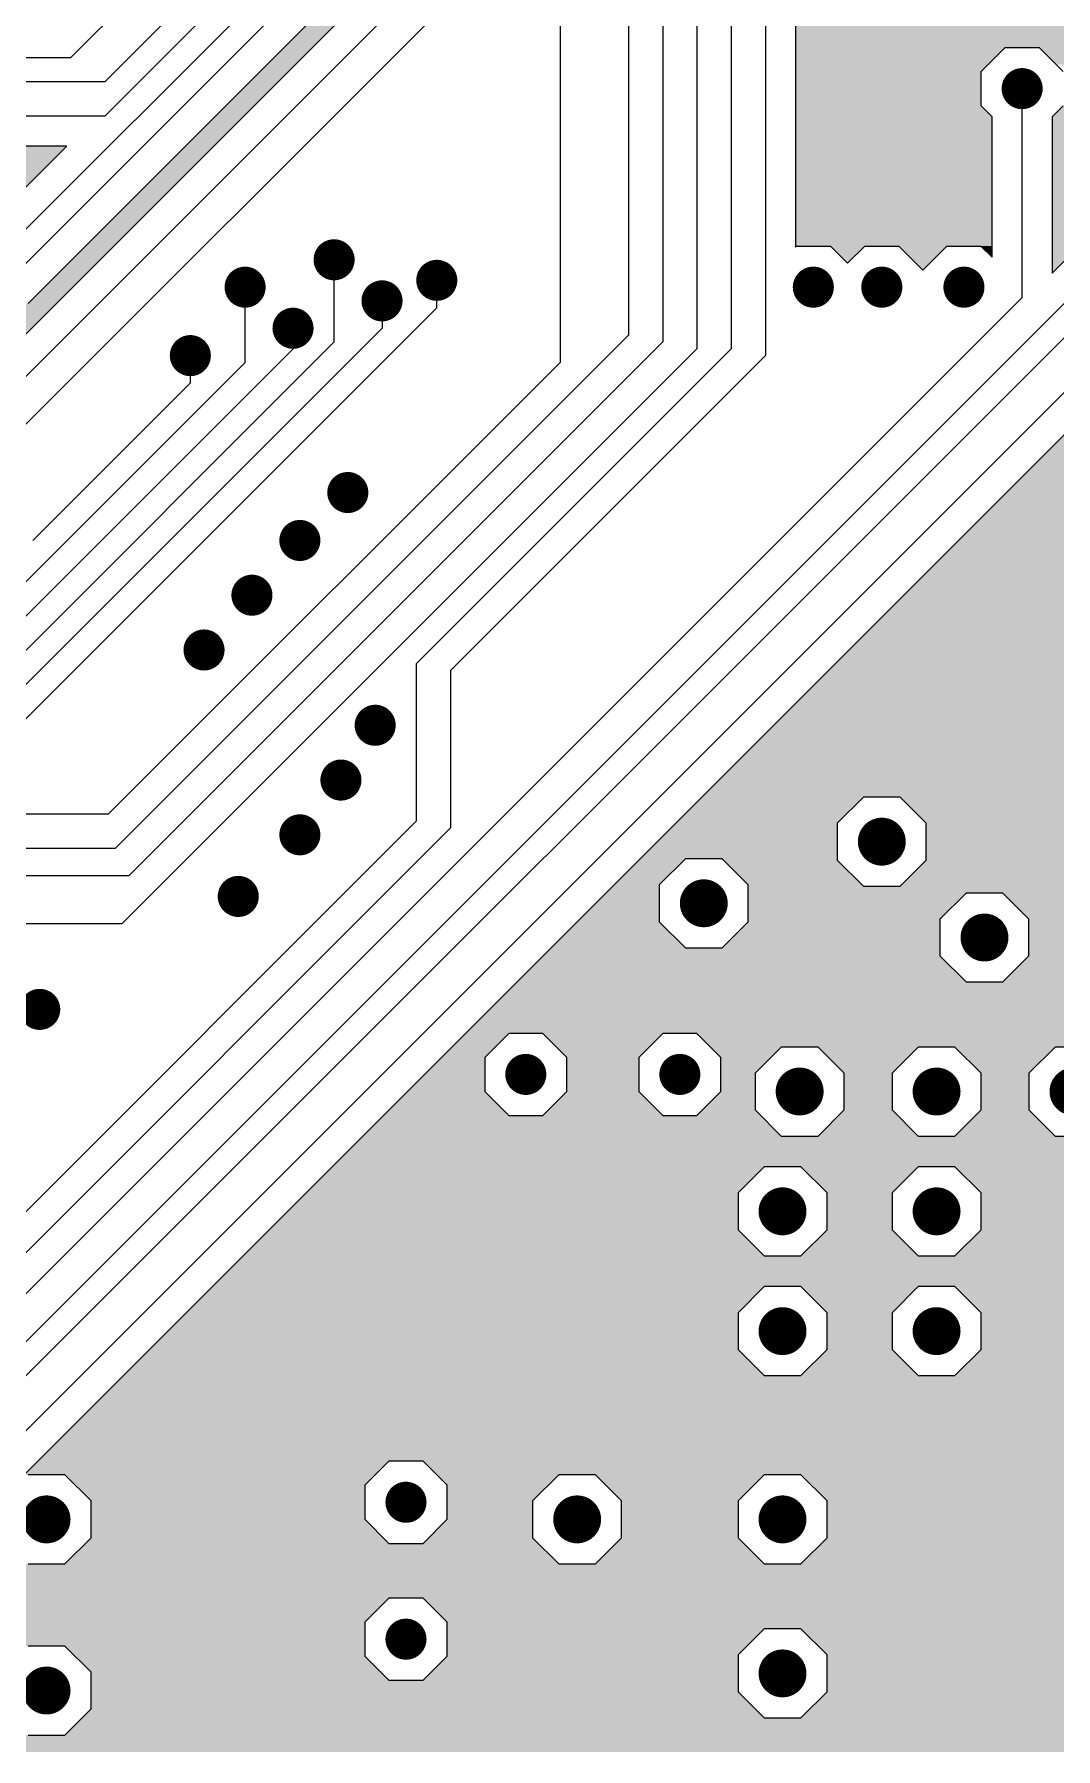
# Model space of a CAD drawing. Extents: x 295 to 953, y 10 to 290.
# Drawn here: x 641.1 to 671, y 106.3 to 156.4 of the extents above; entities that cross this region are included whole.
import ezdxf

# ---------------------------------------------------------------- set-up
doc = ezdxf.new("R2010")
doc.units = 0
doc.header["$LTSCALE"] = 5
doc.header["$MEASUREMENT"] = 0
doc.layers.get('0').update_dxf_attribs({"linetype": 'CONTINUOUS', "lineweight": 25})
doc.layers.add('18_VCC_GBR', color=5, linetype='CONTINUOUS')

msp = doc.modelspace()

# ---------------------------------------------------------------- linework, layer by layer
for points, const_width in [([(669.678, 154.8, 1), (670.278, 154.8, 1)], 0.6), ([(649.578, 149.8, 1), (650.178, 149.8, 1)], 0.6), ([(652.578, 149.2, 1), (653.178, 149.2, 1)], 0.6), ([(646.978, 149, 1), (647.578, 149, 1)], 0.6), ([(663.578, 149, 1), (664.178, 149, 1)], 0.6), ([(665.578, 149, 1), (666.178, 149, 1)], 0.6), ([(667.978, 149, 1), (668.578, 149, 1)], 0.6), ([(650.978, 148.6, 1), (651.578, 148.6, 1)], 0.6), ([(648.378, 147.8, 1), (648.978, 147.8, 1)], 0.6), ([(645.378, 147, 1), (645.978, 147, 1)], 0.6), ([(649.978, 143, 1), (650.578, 143, 1)], 0.6), ([(648.578, 141.6, 1), (649.178, 141.6, 1)], 0.6), ([(647.178, 140, 1), (647.778, 140, 1)], 0.6), ([(645.778, 138.4, 1), (646.378, 138.4, 1)], 0.6), ([(650.778, 136.2, 1), (651.378, 136.2, 1)], 0.6), ([(649.778, 134.6, 1), (650.378, 134.6, 1)], 0.6), ([(648.578, 133, 1), (649.178, 133, 1)], 0.6), ([(665.528, 132.8, 1), (666.228, 132.8, 1)], 0.7), ([(646.778, 131.2, 1), (647.378, 131.2, 1)], 0.6), ([(660.328, 131, 1), (661.028, 131, 1)], 0.7), ([(668.528, 130, 1), (669.228, 130, 1)], 0.7), ([(640.978, 127.9, 1), (641.578, 127.9, 1)], 0.6), ([(655.178, 126, 1), (655.778, 126, 1)], 0.6), ([(659.678, 126, 1), (660.278, 126, 1)], 0.6), ([(663.128, 125.5, 1), (663.828, 125.5, 1)], 0.7), ([(667.128, 125.5, 1), (667.828, 125.5, 1)], 0.7), ([(671.128, 125.5, 1), (671.828, 125.5, 1)], 0.7), ([(662.628, 122, 1), (663.328, 122, 1)], 0.7), ([(667.128, 122, 1), (667.828, 122, 1)], 0.7), ([(662.628, 118.5, 1), (663.328, 118.5, 1)], 0.7), ([(667.128, 118.5, 1), (667.828, 118.5, 1)], 0.7), ([(641.128, 113, 1), (641.828, 113, 1)], 0.7), ([(651.678, 113.5, 1), (652.278, 113.5, 1)], 0.6), ([(656.628, 113, 1), (657.328, 113, 1)], 0.7), ([(662.628, 113, 1), (663.328, 113, 1)], 0.7), ([(651.678, 109.5, 1), (652.278, 109.5, 1)], 0.6), ([(662.628, 108.5, 1), (663.328, 108.5, 1)], 0.7), ([(641.128, 108, 1), (641.828, 108, 1)], 0.7)]:
    msp.add_lwpolyline(points, format="xyb", close=True, dxfattribs=dict(const_width=const_width))
at = {"layer": '18_VCC_GBR', "color": 7}
for p, q in [((658.478, 172), (658.478, 147.6)), ((660.478, 172), (660.478, 147.2)), ((659.478, 170.9), (659.478, 147.4)), ((661.478, 171), (661.478, 147.2)), ((662.478, 170), (662.478, 147)), ((663.354, 169.638), (663.354, 150.172)), ((656.478, 168), (656.478, 146.8)), ((639.916, 146.676), (652.602, 159.362)), ((640.278, 145.8), (653.478, 159)), ((640.478, 150.3), (648.978, 158.8)), ((640.578, 149.4), (649.978, 158.8)), ((640.278, 144.4), (654.478, 158.6)), ((650.854, 158.438), (640.94, 148.524)), ((643.178, 154), (647.778, 158.6)), ((643.178, 155), (646.478, 158.3)), ((643.978, 157.5), (642.178, 155.7)), ((668.778, 155.298), (669.48, 156)), ((669.48, 156), (670.476, 156)), ((670.476, 156), (671.178, 155.298)), ((642.178, 155.7), (633.378, 155.7)), ((668.778, 154.302), (668.778, 155.298)), ((670.854, 149.412), (676.916, 155.476)), ((643.178, 155), (632.678, 155)), ((669.978, 148.7), (669.978, 154.8)), ((677.278, 154.6), (633.278, 110.6)), ((669.102, 153.978), (668.778, 154.302)), ((671.178, 154.302), (670.854, 153.978)), ((643.178, 154), (632.278, 154)), ((669.102, 149.872), (669.102, 153.978)), ((670.854, 153.978), (670.854, 149.412)), ((642.066, 153.124), (631.916, 153.124)), ((676.878, 153.2), (633.278, 109.6)), ((640.116, 151.176), (642.066, 153.124)), ((677.278, 152), (633.278, 108)), ((677.64, 151.124), (633.64, 107.124)), ((649.878, 147.4), (649.878, 149.8)), ((663.354, 150.172), (663.38, 150.2)), ((663.38, 150.2), (664.376, 150.2)), ((664.376, 150.2), (664.878, 149.698)), ((664.878, 149.698), (665.38, 150.2)), ((665.38, 150.2), (666.376, 150.2)), ((666.376, 150.2), (667.078, 149.498)), ((667.078, 149.498), (667.78, 150.2)), ((667.78, 150.2), (668.776, 150.2)), ((668.776, 150.2), (669.102, 149.872)), ((647.278, 146.8), (647.278, 149)), ((652.878, 148.4), (652.878, 149.2)), ((652.878, 148.4), (632.378, 127.9)), ((669.978, 148.7), (632.878, 111.6)), ((651.278, 148.6), (651.278, 147.8)), ((632.178, 128.7), (651.278, 147.8)), ((648.678, 147.8), (648.678, 147.2)), ((649.878, 147.4), (631.878, 129.4)), ((643.478, 132.6), (658.478, 147.6)), ((643.878, 131.8), (659.478, 147.4)), ((635.478, 134), (648.678, 147.2)), ((647.278, 146.8), (639.478, 139)), ((643.278, 133.6), (656.478, 146.8)), ((643.678, 130.4), (660.478, 147.2)), ((645.678, 147), (645.678, 146.2)), ((652.278, 138), (661.478, 147.2)), ((653.278, 137.8), (662.478, 147)), ((641.078, 141.6), (645.678, 146.2)), ((652.278, 138), (652.278, 133.4)), ((653.278, 137.8), (653.278, 133.2)), ((665.34, 134.1), (664.578, 133.338)), ((666.416, 134.1), (665.34, 134.1)), ((667.178, 133.338), (666.416, 134.1)), ((638.878, 120), (652.278, 133.4)), ((643.278, 133.6), (639.278, 133.6)), ((664.578, 133.338), (664.578, 132.262)), ((667.178, 132.262), (667.178, 133.338)), ((639.278, 119.2), (653.278, 133.2)), ((643.478, 132.6), (639.678, 132.6)), ((660.14, 132.3), (659.378, 131.538)), ((661.216, 132.3), (660.14, 132.3)), ((661.978, 131.538), (661.216, 132.3)), ((664.578, 132.262), (665.34, 131.5)), ((666.416, 131.5), (667.178, 132.262)), ((643.878, 131.8), (640.078, 131.8)), ((659.378, 131.538), (659.378, 130.462)), ((661.978, 130.462), (661.978, 131.538)), ((665.34, 131.5), (666.416, 131.5)), ((668.34, 131.3), (667.578, 130.538)), ((669.416, 131.3), (668.34, 131.3)), ((670.178, 130.538), (669.416, 131.3)), ((643.678, 130.4), (640.278, 130.4)), ((659.378, 130.462), (660.14, 129.7)), ((661.216, 129.7), (661.978, 130.462)), ((667.578, 130.538), (667.578, 129.462)), ((670.178, 129.462), (670.178, 130.538)), ((660.14, 129.7), (661.216, 129.7)), ((667.578, 129.462), (668.34, 128.7)), ((669.416, 128.7), (670.178, 129.462)), ((668.34, 128.7), (669.416, 128.7)), ((637.678, 128), (641.278, 128)), ((641.278, 128), (641.278, 127.9)), ((654.98, 127.2), (654.278, 126.498)), ((655.976, 127.2), (654.98, 127.2)), ((656.678, 126.498), (655.976, 127.2)), ((659.48, 127.2), (658.778, 126.498)), ((660.476, 127.2), (659.48, 127.2)), ((661.178, 126.498), (660.476, 127.2)), ((662.94, 126.8), (662.178, 126.038)), ((664.016, 126.8), (662.94, 126.8)), ((664.778, 126.038), (664.016, 126.8)), ((666.94, 126.8), (666.178, 126.038)), ((668.016, 126.8), (666.94, 126.8)), ((668.778, 126.038), (668.016, 126.8)), ((670.94, 126.8), (670.178, 126.038)), ((672.016, 126.8), (670.94, 126.8)), ((654.278, 126.498), (654.278, 125.502)), ((656.678, 125.502), (656.678, 126.498)), ((658.778, 126.498), (658.778, 125.502)), ((661.178, 125.502), (661.178, 126.498)), ((662.178, 126.038), (662.178, 124.962)), ((664.778, 124.962), (664.778, 126.038)), ((666.178, 126.038), (666.178, 124.962)), ((668.778, 124.962), (668.778, 126.038)), ((670.178, 126.038), (670.178, 124.962)), ((654.278, 125.502), (654.98, 124.8)), ((655.976, 124.8), (656.678, 125.502)), ((658.778, 125.502), (659.48, 124.8)), ((660.476, 124.8), (661.178, 125.502)), ((654.98, 124.8), (655.976, 124.8)), ((659.48, 124.8), (660.476, 124.8)), ((662.178, 124.962), (662.94, 124.2)), ((664.016, 124.2), (664.778, 124.962)), ((666.178, 124.962), (666.94, 124.2)), ((668.016, 124.2), (668.778, 124.962)), ((670.178, 124.962), (670.94, 124.2)), ((662.94, 124.2), (664.016, 124.2)), ((666.94, 124.2), (668.016, 124.2)), ((670.94, 124.2), (672.016, 124.2)), ((662.44, 123.3), (661.678, 122.538)), ((663.516, 123.3), (662.44, 123.3)), ((664.278, 122.538), (663.516, 123.3)), ((666.94, 123.3), (666.178, 122.538)), ((668.016, 123.3), (666.94, 123.3)), ((668.778, 122.538), (668.016, 123.3)), ((661.678, 122.538), (661.678, 121.462)), ((664.278, 121.462), (664.278, 122.538)), ((666.178, 122.538), (666.178, 121.462)), ((668.778, 121.462), (668.778, 122.538)), ((661.678, 121.462), (662.44, 120.7)), ((663.516, 120.7), (664.278, 121.462)), ((666.178, 121.462), (666.94, 120.7)), ((668.016, 120.7), (668.778, 121.462)), ((662.44, 120.7), (663.516, 120.7)), ((666.94, 120.7), (668.016, 120.7)), ((662.44, 119.8), (661.678, 119.038)), ((663.516, 119.8), (662.44, 119.8)), ((664.278, 119.038), (663.516, 119.8)), ((666.94, 119.8), (666.178, 119.038)), ((668.016, 119.8), (666.94, 119.8)), ((668.778, 119.038), (668.016, 119.8)), ((661.678, 119.038), (661.678, 117.962)), ((664.278, 117.962), (664.278, 119.038)), ((666.178, 119.038), (666.178, 117.962)), ((668.778, 117.962), (668.778, 119.038)), ((661.678, 117.962), (662.44, 117.2)), ((663.516, 117.2), (664.278, 117.962)), ((666.178, 117.962), (666.94, 117.2)), ((668.016, 117.2), (668.778, 117.962)), ((662.44, 117.2), (663.516, 117.2)), ((666.94, 117.2), (668.016, 117.2)), ((642.016, 114.3), (640.94, 114.3)), ((642.778, 113.538), (642.016, 114.3)), ((651.48, 114.7), (650.778, 113.998)), ((652.476, 114.7), (651.48, 114.7)), ((653.178, 113.998), (652.476, 114.7)), ((656.44, 114.3), (655.678, 113.538)), ((657.516, 114.3), (656.44, 114.3)), ((658.278, 113.538), (657.516, 114.3)), ((662.44, 114.3), (661.678, 113.538)), ((663.516, 114.3), (662.44, 114.3)), ((664.278, 113.538), (663.516, 114.3)), ((650.778, 113.998), (650.778, 113.002)), ((653.178, 113.002), (653.178, 113.998)), ((642.778, 112.462), (642.778, 113.538)), ((655.678, 113.538), (655.678, 112.462)), ((658.278, 112.462), (658.278, 113.538)), ((661.678, 113.538), (661.678, 112.462)), ((664.278, 112.462), (664.278, 113.538)), ((650.778, 113.002), (651.48, 112.3)), ((652.476, 112.3), (653.178, 113.002)), ((642.016, 111.7), (642.778, 112.462)), ((651.48, 112.3), (652.476, 112.3)), ((655.678, 112.462), (656.44, 111.7)), ((657.516, 111.7), (658.278, 112.462)), ((661.678, 112.462), (662.44, 111.7)), ((663.516, 111.7), (664.278, 112.462)), ((640.94, 111.7), (642.016, 111.7)), ((656.44, 111.7), (657.516, 111.7)), ((662.44, 111.7), (663.516, 111.7)), ((651.48, 110.7), (650.778, 109.998)), ((652.476, 110.7), (651.48, 110.7)), ((653.178, 109.998), (652.476, 110.7)), ((650.778, 109.998), (650.778, 109.002)), ((653.178, 109.002), (653.178, 109.998)), ((662.44, 109.8), (661.678, 109.038)), ((663.516, 109.8), (662.44, 109.8)), ((664.278, 109.038), (663.516, 109.8)), ((642.016, 109.3), (640.94, 109.3)), ((642.778, 108.538), (642.016, 109.3)), ((650.778, 109.002), (651.48, 108.3)), ((652.476, 108.3), (653.178, 109.002)), ((661.678, 109.038), (661.678, 107.962)), ((664.278, 107.962), (664.278, 109.038)), ((642.778, 107.462), (642.778, 108.538)), ((651.48, 108.3), (652.476, 108.3)), ((661.678, 107.962), (662.44, 107.2)), ((663.516, 107.2), (664.278, 107.962)), ((642.016, 106.7), (642.778, 107.462)), ((662.44, 107.2), (663.516, 107.2)), ((640.94, 106.7), (642.016, 106.7))]:
    msp.add_line(p, q, dxfattribs=at)
for points in [[(663.354, 156.2), (663.354, 160.362), (689.601, 156.2), (689.602, 160.362)], [(640.94, 148.524), (650.854, 158.438), (641.764, 148.524), (651.678, 158.438)], [(663.354, 156), (663.354, 156.2), (687.78, 156), (687.98, 156.2)], [(663.354, 156.2), (663.354, 156.2), (687.98, 156.2), (688.976, 156.2)], [(663.354, 155.298), (663.354, 156), (668.778, 155.298), (669.48, 156)], [(663.354, 156), (663.354, 156), (669.48, 156), (670.476, 156)], [(670.978, 155.498), (670.476, 156), (687.278, 155.498), (687.78, 156)], [(663.354, 154.302), (663.354, 155.298), (668.778, 154.302), (668.778, 155.298)], [(663.354, 153.978), (663.354, 154.302), (669.102, 153.978), (668.778, 154.302)], [(670.854, 153.978), (671.178, 154.302), (675.418, 153.978), (675.742, 154.302)], [(663.354, 150.2), (663.354, 153.978), (669.101, 150.2), (669.102, 153.978)], [(670.854, 149.412), (670.854, 153.978), (670.854, 149.412), (675.418, 153.978)], [(629.64, 151.176), (627.692, 153.124), (640.116, 151.176), (642.065, 153.124)], [(627.692, 153.124), (627.692, 153.124), (642.065, 153.124), (631.916, 153.124)], [(663.354, 150.172), (663.354, 150.2), (663.354, 150.172), (663.38, 150.2)], [(663.354, 150.2), (663.354, 150.2), (663.38, 150.2), (664.376, 150.2)], [(664.878, 149.698), (664.376, 150.2), (664.878, 149.698), (665.38, 150.2)], [(664.376, 150.2), (664.376, 150.2), (665.38, 150.2), (666.376, 150.2)], [(667.078, 149.498), (666.376, 150.2), (667.078, 149.498), (667.78, 150.2)], [(666.376, 150.2), (666.376, 150.2), (667.78, 150.2), (668.776, 150.2)], [(669.101, 149.872), (668.776, 150.2), (669.101, 149.872), (669.101, 150.2)], [(627.376, 147.6), (628.078, 148.302), (640.84, 147.6), (641.542, 148.302)], [(628.078, 148.302), (628.078, 148.524), (641.542, 148.302), (641.764, 148.524)], [(670.724, 144.21), (672.016, 145.502), (693.878, 144.21), (693.878, 145.502)], [(670.012, 143.498), (670.714, 144.2), (672.878, 143.498), (673.58, 144.2)], [(670.714, 144.2), (670.724, 144.21), (693.888, 144.2), (693.878, 144.21)], [(670.714, 144.2), (670.714, 144.2), (673.58, 144.2), (674.576, 144.2)], [(669.416, 142.902), (670.012, 143.498), (672.878, 142.902), (672.878, 143.498)], [(669.016, 142.502), (669.416, 142.902), (672.878, 142.502), (672.878, 142.902)], [(668.314, 141.8), (669.016, 142.502), (673.58, 141.8), (672.878, 142.502)], [(666.416, 139.902), (668.314, 141.8), (685.142, 139.902), (687.04, 141.8)], [(664.476, 137.962), (666.416, 139.902), (683.202, 137.962), (685.142, 139.902)], [(664.016, 137.502), (664.476, 137.962), (683.202, 137.502), (683.202, 137.962)], [(662.726, 136.212), (664.016, 137.502), (683.202, 136.212), (683.202, 137.502)], [(661.406, 134.892), (662.402, 135.888), (682.878, 134.892), (682.878, 135.888)], [(662.402, 135.888), (662.726, 136.212), (682.878, 135.888), (683.202, 136.212)], [(661.216, 134.702), (661.406, 134.892), (683.068, 134.702), (682.878, 134.892)], [(660.704, 134.19), (661.216, 134.702), (683.58, 134.19), (683.068, 134.702)], [(659.852, 133.338), (660.614, 134.1), (664.578, 133.338), (665.34, 134.1)], [(660.614, 134.1), (660.704, 134.19), (693.878, 134.1), (693.878, 134.19)], [(660.614, 134.1), (660.614, 134.1), (665.34, 134.1), (666.416, 134.1)], [(666.466, 134.05), (666.416, 134.1), (693.878, 134.05), (693.878, 134.1)], [(667.178, 133.338), (666.466, 134.05), (694.59, 133.338), (693.878, 134.05)], [(658.814, 132.3), (659.852, 133.338), (664.578, 132.3), (664.578, 133.338)], [(667.178, 132.82), (667.178, 133.338), (695.108, 132.82), (694.59, 133.338)], [(667.178, 132.262), (667.178, 132.82), (703.078, 132.262), (703.078, 132.82)], [(667.178, 132.82), (667.178, 132.82), (696.016, 132.82), (695.108, 132.82)], [(658.052, 131.538), (658.814, 132.3), (659.378, 131.538), (660.14, 132.3)], [(658.814, 132.3), (658.814, 132.3), (660.14, 132.3), (661.216, 132.3)], [(661.254, 132.262), (661.216, 132.3), (664.578, 132.262), (664.578, 132.3)], [(661.978, 131.538), (661.254, 132.262), (665.302, 131.538), (664.578, 132.262)], [(667.116, 132.2), (667.178, 132.262), (703.078, 132.2), (703.078, 132.262)], [(666.416, 131.5), (667.116, 132.2), (697.28, 131.5), (697.98, 132.2)], [(667.116, 132.2), (667.116, 132.2), (697.98, 132.2), (698.976, 132.2)], [(657.516, 131.002), (658.052, 131.538), (659.378, 131.002), (659.378, 131.538)], [(661.978, 131.5), (661.978, 131.538), (665.34, 131.5), (665.302, 131.538)], [(661.978, 131.498), (661.978, 131.5), (697.278, 131.498), (697.28, 131.5)], [(661.978, 131.3), (661.978, 131.498), (697.278, 131.3), (697.278, 131.498)], [(661.978, 130.538), (661.978, 131.3), (667.578, 130.538), (668.34, 131.3)], [(661.978, 131.3), (661.978, 131.3), (668.34, 131.3), (669.416, 131.3)], [(670.178, 130.538), (669.416, 131.3), (697.278, 130.538), (697.278, 131.3)], [(656.976, 130.462), (657.516, 131.002), (659.378, 130.462), (659.378, 131.002)], [(656.215, 129.7), (656.976, 130.462), (660.14, 129.7), (659.378, 130.462)], [(661.216, 129.7), (661.978, 130.462), (667.578, 129.7), (667.578, 130.462)], [(661.978, 130.462), (661.978, 130.538), (667.578, 130.462), (667.578, 130.538)], [(670.178, 130.502), (670.178, 130.538), (697.278, 130.502), (697.278, 130.538)], [(670.178, 129.8), (670.178, 130.502), (697.98, 129.8), (697.278, 130.502)], [(670.178, 129.462), (670.178, 129.8), (705.778, 129.462), (705.778, 129.8)], [(655.538, 129.022), (655.976, 129.46), (668.016, 129.022), (667.58, 129.46)], [(655.976, 129.46), (655.978, 129.462), (667.58, 129.46), (667.578, 129.462)], [(655.978, 129.462), (656.215, 129.7), (667.578, 129.462), (667.578, 129.7)], [(656.215, 129.7), (656.215, 129.7), (660.476, 129.7), (660.14, 129.7)], [(669.416, 128.7), (670.018, 129.302), (706.38, 128.7), (705.778, 129.302)], [(670.018, 129.302), (670.178, 129.462), (705.778, 129.302), (705.778, 129.462)], [(655.216, 128.7), (655.538, 129.022), (668.34, 128.7), (668.016, 129.022)], [(654.228, 127.712), (655.116, 128.6), (722.178, 127.712), (722.178, 128.6)], [(655.116, 128.6), (655.216, 128.7), (706.48, 128.6), (706.38, 128.7)], [(653.716, 127.2), (654.228, 127.712), (722.69, 127.2), (722.178, 127.712)], [(653.014, 126.498), (653.716, 127.2), (654.278, 126.498), (654.98, 127.2)], [(653.716, 127.2), (653.716, 127.2), (654.98, 127.2), (655.976, 127.2)], [(656.678, 126.498), (655.976, 127.2), (658.778, 126.498), (659.48, 127.2)], [(655.976, 127.2), (655.976, 127.2), (659.48, 127.2), (660.476, 127.2)], [(660.726, 126.95), (660.476, 127.2), (722.94, 126.95), (722.69, 127.2)], [(660.876, 126.8), (660.726, 126.95), (726.278, 126.8), (726.278, 126.95)], [(661.178, 126.498), (660.876, 126.8), (662.638, 126.498), (662.94, 126.8)], [(660.876, 126.8), (660.876, 126.8), (662.94, 126.8), (664.016, 126.8)], [(664.778, 126.038), (664.016, 126.8), (666.178, 126.038), (666.94, 126.8)], [(664.016, 126.8), (664.016, 126.8), (666.94, 126.8), (668.016, 126.8)], [(668.778, 126.038), (668.016, 126.8), (670.178, 126.038), (670.94, 126.8)], [(668.016, 126.8), (668.016, 126.8), (670.94, 126.8), (672.016, 126.8)], [(652.476, 125.96), (653.014, 126.498), (654.278, 125.96), (654.278, 126.498)], [(656.678, 125.502), (656.678, 126.498), (658.778, 125.502), (658.778, 126.498)], [(661.178, 126.038), (661.178, 126.498), (662.178, 126.038), (662.638, 126.498)], [(652.018, 125.502), (652.476, 125.96), (654.278, 125.502), (654.278, 125.96)], [(661.178, 125.502), (661.178, 126.038), (662.178, 125.502), (662.178, 126.038)], [(664.778, 124.962), (664.778, 126.038), (666.178, 124.962), (666.178, 126.038)], [(668.778, 124.962), (668.778, 126.038), (670.178, 124.962), (670.178, 126.038)], [(651.316, 124.8), (652.018, 125.502), (654.98, 124.8), (654.278, 125.502)], [(655.976, 124.8), (656.678, 125.502), (659.48, 124.8), (658.778, 125.502)], [(660.638, 124.962), (661.178, 125.502), (662.178, 124.962), (662.178, 125.502)], [(650.716, 124.2), (651.316, 124.8), (662.94, 124.2), (662.34, 124.8)], [(660.476, 124.8), (660.638, 124.962), (662.34, 124.8), (662.178, 124.962)], [(664.016, 124.2), (664.778, 124.962), (666.94, 124.2), (666.178, 124.962)], [(668.016, 124.2), (668.778, 124.962), (670.94, 124.2), (670.178, 124.962)], [(649.978, 123.462), (650.716, 124.2), (673.178, 123.462), (673.178, 124.2)], [(650.716, 124.2), (650.716, 124.2), (663.516, 124.2), (662.94, 124.2)], [(663.666, 124.2), (664.016, 124.2), (668.016, 124.2), (666.94, 124.2)], [(649.054, 122.538), (649.816, 123.3), (661.678, 122.538), (662.44, 123.3)], [(649.816, 123.3), (649.978, 123.462), (673.34, 123.3), (673.178, 123.462)], [(649.816, 123.3), (649.816, 123.3), (662.44, 123.3), (663.516, 123.3)], [(664.278, 122.538), (663.516, 123.3), (666.178, 122.538), (666.94, 123.3)], [(663.516, 123.3), (663.516, 123.3), (666.94, 123.3), (668.016, 123.3)], [(668.616, 122.7), (668.016, 123.3), (673.94, 122.7), (673.34, 123.3)], [(647.977, 121.462), (648.976, 122.46), (661.678, 121.462), (661.678, 122.46)], [(648.976, 122.46), (649.054, 122.538), (661.678, 122.46), (661.678, 122.538)], [(664.278, 121.462), (664.278, 122.538), (666.178, 121.462), (666.178, 122.538)], [(668.778, 122.538), (668.616, 122.7), (680.178, 122.538), (680.34, 122.7)], [(668.616, 122.7), (668.616, 122.7), (675.016, 122.7), (673.94, 122.7)], [(668.778, 121.462), (668.778, 122.538), (680.178, 121.462), (680.178, 122.538)], [(647.215, 120.7), (647.977, 121.462), (662.44, 120.7), (661.678, 121.462)], [(663.516, 120.7), (664.278, 121.462), (666.94, 120.7), (666.178, 121.462)], [(668.016, 120.7), (668.778, 121.462), (680.94, 120.7), (680.178, 121.462)], [(646.453, 119.938), (647.015, 120.5), (697.378, 119.938), (697.94, 120.5)], [(647.015, 120.5), (647.215, 120.7), (697.94, 120.5), (697.74, 120.7)], [(647.215, 120.7), (647.215, 120.7), (663.516, 120.7), (662.44, 120.7)], [(663.516, 120.7), (663.516, 120.7), (668.016, 120.7), (666.94, 120.7)], [(668.016, 120.7), (668.016, 120.7), (682.016, 120.7), (680.94, 120.7)], [(645.552, 119.038), (646.314, 119.8), (661.678, 119.038), (662.44, 119.8)], [(646.314, 119.8), (646.453, 119.938), (697.378, 119.8), (697.378, 119.938)], [(646.314, 119.8), (646.314, 119.8), (662.44, 119.8), (663.516, 119.8)], [(664.278, 119.038), (663.516, 119.8), (666.178, 119.038), (666.94, 119.8)], [(663.516, 119.8), (663.516, 119.8), (666.94, 119.8), (668.016, 119.8)], [(668.778, 119.038), (668.016, 119.8), (680.178, 119.038), (680.94, 119.8)], [(668.016, 119.8), (668.016, 119.8), (680.94, 119.8), (682.016, 119.8)], [(644.516, 118.002), (645.552, 119.038), (661.678, 118.002), (661.678, 119.038)], [(664.278, 117.962), (664.278, 119.038), (666.178, 117.962), (666.178, 119.038)], [(668.778, 117.962), (668.778, 119.038), (680.178, 117.962), (680.178, 119.038)], [(643.714, 117.2), (644.476, 117.962), (662.44, 117.2), (661.678, 117.962)], [(644.476, 117.962), (644.516, 118.002), (661.678, 117.962), (661.678, 118.002)], [(663.516, 117.2), (664.278, 117.962), (666.94, 117.2), (666.178, 117.962)], [(668.516, 117.7), (668.778, 117.962), (680.44, 117.7), (680.178, 117.962)], [(668.016, 117.2), (668.516, 117.7), (680.94, 117.2), (680.44, 117.7)], [(642.814, 116.3), (643.612, 117.098), (719.478, 116.3), (719.478, 117.098)], [(643.612, 117.098), (643.614, 117.1), (719.478, 117.098), (719.48, 117.1)], [(643.614, 117.1), (643.714, 117.2), (699.94, 117.1), (699.84, 117.2)], [(643.714, 117.2), (643.714, 117.2), (681.976, 117.2), (681.665, 117.2)], [(643.714, 117.2), (643.714, 117.2), (663.516, 117.2), (662.44, 117.2)], [(663.516, 117.2), (663.516, 117.2), (681.665, 117.2), (680.94, 117.2)], [(642.052, 115.538), (642.814, 116.3), (685.178, 115.538), (685.94, 116.3)], [(642.814, 116.3), (642.814, 116.3), (685.94, 116.3), (687.016, 116.3)], [(641.214, 114.7), (642.016, 115.502), (685.178, 114.7), (685.178, 115.502)], [(642.016, 115.502), (642.052, 115.538), (685.178, 115.502), (685.178, 115.538)], [(640.814, 114.3), (641.214, 114.7), (651.08, 114.3), (651.48, 114.7)], [(640.814, 114.3), (640.814, 114.3), (640.94, 114.3), (642.016, 114.3)], [(641.214, 114.7), (641.214, 114.7), (651.48, 114.7), (652.476, 114.7)], [(642.318, 113.998), (642.016, 114.3), (650.778, 113.998), (651.08, 114.3)], [(652.714, 114.462), (652.476, 114.7), (685.178, 114.462), (685.178, 114.7)], [(652.876, 114.3), (652.714, 114.462), (685.34, 114.3), (685.178, 114.462)], [(653.178, 113.998), (652.876, 114.3), (656.138, 113.998), (656.44, 114.3)], [(652.876, 114.3), (652.876, 114.3), (656.44, 114.3), (657.516, 114.3)], [(658.278, 113.538), (657.516, 114.3), (661.678, 113.538), (662.44, 114.3)], [(657.516, 114.3), (657.516, 114.3), (662.44, 114.3), (663.516, 114.3)], [(664.116, 113.7), (663.516, 114.3), (685.94, 113.7), (685.34, 114.3)], [(642.778, 113.538), (642.318, 113.998), (650.778, 113.538), (650.778, 113.998)], [(653.178, 113.538), (653.178, 113.998), (655.678, 113.538), (656.138, 113.998)], [(664.278, 113.538), (664.116, 113.7), (686.178, 113.538), (686.339, 113.7)], [(664.116, 113.7), (664.116, 113.7), (686.339, 113.7), (685.94, 113.7)], [(642.778, 113.002), (642.778, 113.538), (650.778, 113.002), (650.778, 113.538)], [(653.178, 113.002), (653.178, 113.538), (655.678, 113.002), (655.678, 113.538)], [(658.278, 112.462), (658.278, 113.538), (661.678, 112.462), (661.678, 113.538)], [(664.278, 113.038), (664.278, 113.538), (685.678, 113.038), (686.178, 113.538)], [(642.778, 112.462), (642.778, 113.002), (651.318, 112.462), (650.778, 113.002)], [(652.638, 112.462), (653.178, 113.002), (655.678, 112.462), (655.678, 113.002)], [(664.278, 112.462), (664.278, 113.038), (685.678, 112.462), (685.678, 113.038)], [(642.016, 111.7), (642.616, 112.3), (656.44, 111.7), (655.84, 112.3)], [(642.616, 112.3), (642.778, 112.462), (651.48, 112.3), (651.318, 112.462)], [(642.616, 112.3), (642.616, 112.3), (652.476, 112.3), (651.48, 112.3)], [(652.476, 112.3), (652.638, 112.462), (655.84, 112.3), (655.678, 112.462)], [(657.516, 111.7), (658.278, 112.462), (662.44, 111.7), (661.678, 112.462)], [(663.778, 111.962), (664.278, 112.462), (685.678, 111.962), (685.678, 112.462)], [(637.714, 111.2), (638.214, 111.7), (686.44, 111.2), (685.94, 111.7)], [(638.214, 111.7), (638.214, 111.7), (642.016, 111.7), (640.94, 111.7)], [(642.016, 111.7), (642.016, 111.7), (663.516, 111.7), (662.44, 111.7)], [(663.516, 111.7), (663.778, 111.962), (685.94, 111.7), (685.678, 111.962)], [(637.214, 110.7), (637.714, 111.2), (722.98, 110.7), (723.48, 111.2)], [(637.714, 111.2), (637.714, 111.2), (686.816, 111.2), (686.44, 111.2)], [(636.512, 109.998), (637.214, 110.7), (650.778, 109.998), (651.48, 110.7)], [(637.214, 110.7), (637.214, 110.7), (651.48, 110.7), (652.476, 110.7)], [(653.178, 109.998), (652.476, 110.7), (722.279, 109.998), (722.98, 110.7)], [(635.815, 109.3), (636.512, 109.998), (650.778, 109.3), (650.778, 109.998)], [(653.178, 109.8), (653.178, 109.998), (722.081, 109.8), (722.279, 109.998)], [(653.178, 109.038), (653.178, 109.8), (661.678, 109.038), (662.44, 109.8)], [(653.178, 109.8), (653.178, 109.8), (662.44, 109.8), (663.516, 109.8)], [(664.278, 109.038), (663.516, 109.8), (721.319, 109.038), (722.081, 109.8)], [(635.815, 109.3), (635.815, 109.3), (640.94, 109.3), (642.016, 109.3)], [(642.314, 109.002), (642.016, 109.3), (650.778, 109.002), (650.778, 109.3)], [(642.778, 108.538), (642.314, 109.002), (651.242, 108.538), (650.778, 109.002)], [(652.476, 108.3), (653.178, 109.002), (661.678, 108.3), (661.678, 109.002)], [(653.178, 109.002), (653.178, 109.038), (661.678, 109.002), (661.678, 109.038)], [(664.278, 108.9), (664.278, 109.038), (721.181, 108.9), (721.319, 109.038)], [(664.278, 108.138), (664.278, 108.9), (684.978, 108.138), (685.74, 108.9)], [(664.278, 108.9), (664.278, 108.9), (685.74, 108.9), (686.816, 108.9)], [(642.778, 108.3), (642.778, 108.538), (651.48, 108.3), (651.242, 108.538)], [(642.778, 107.962), (642.778, 108.3), (661.678, 107.962), (661.678, 108.3)], [(642.778, 108.3), (642.778, 108.3), (652.476, 108.3), (651.48, 108.3)], [(642.778, 107.462), (642.778, 107.962), (662.178, 107.462), (661.678, 107.962)], [(663.516, 107.2), (664.278, 107.962), (684.978, 107.2), (684.978, 107.962)], [(664.278, 107.962), (664.278, 108.138), (684.978, 107.962), (684.978, 108.138)], [(642.378, 107.062), (642.516, 107.2), (684.978, 107.062), (684.978, 107.2)], [(642.516, 107.2), (642.778, 107.462), (662.44, 107.2), (662.178, 107.462)], [(642.516, 107.2), (642.516, 107.2), (663.516, 107.2), (662.44, 107.2)], [(638.978, 106.338), (638.616, 106.7), (685.702, 106.338), (685.34, 106.7)], [(638.616, 106.7), (638.616, 106.7), (642.016, 106.7), (640.94, 106.7)], [(642.016, 106.7), (642.378, 107.062), (685.34, 106.7), (684.978, 107.062)], [(638.978, 106.3), (638.978, 106.338), (685.74, 106.3), (685.702, 106.338)], [(638.978, 106.2), (638.978, 106.3), (718.503, 106.2), (718.576, 106.3)]]:
    msp.add_solid(points, dxfattribs=at)

doc.saveas('drawing.dxf')
